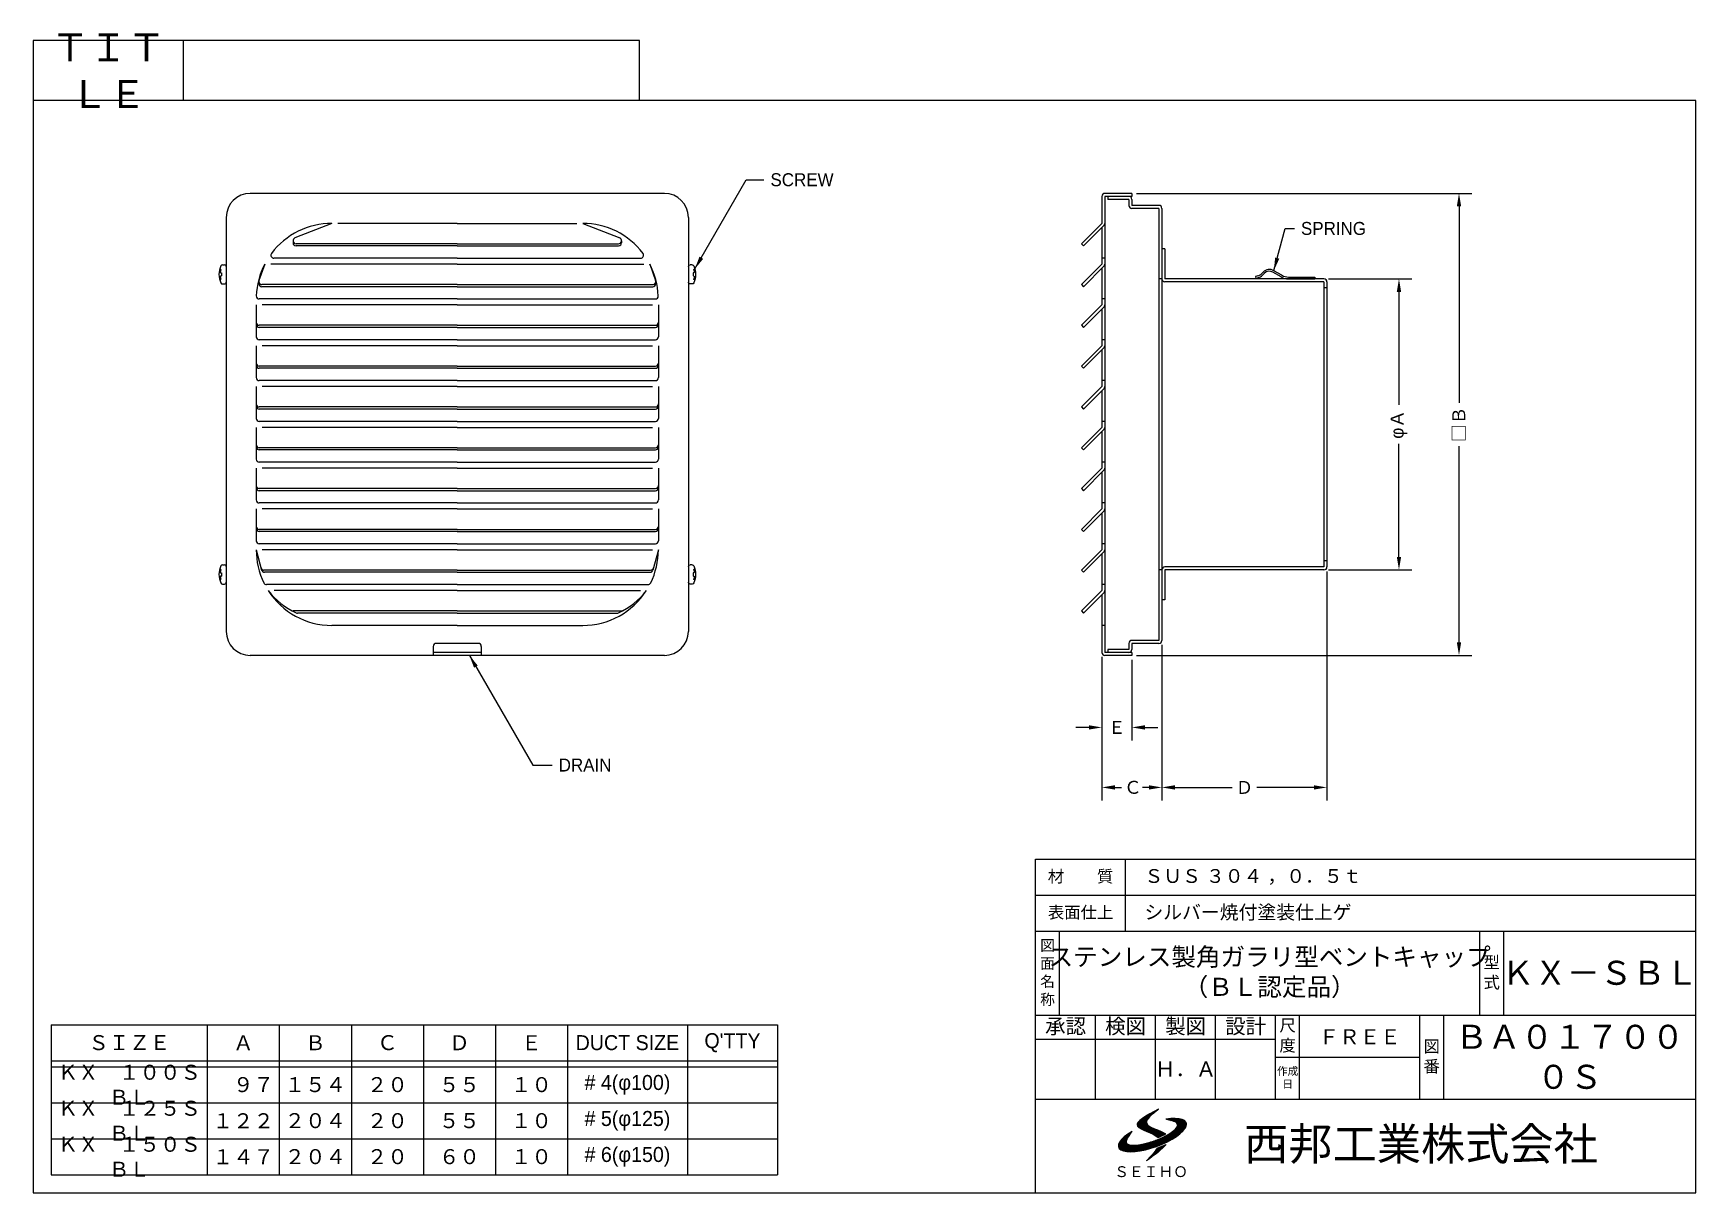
# Model space of a CAD drawing. Extents: x 6 to 283, y 8 to 201.
import ezdxf

# ---------------------------------------------------------------- set-up
doc = ezdxf.new("R2010")
doc.units = 0
doc.header["$LTSCALE"] = 23.333333
doc.header["$MEASUREMENT"] = 0
doc.layers.get('0').update_dxf_attribs({"linetype": 'CONTINUOUS'})
doc.layers.get('DEFPOINTS').update_dxf_attribs({"linetype": 'CONTINUOUS'})
for name, color, linetype in [('DIMENSION', 7, 'CONTINUOUS'), ('FRAME', 7, 'CONTINUOUS'), ('TABLE', 7, 'CONTINUOUS')]:
    doc.layers.add(name, color=color, linetype=linetype)
doc.dimstyles.new('STANDARD_WS', dxfattribs={"dimscale": 23.333333, "dimtxt": 0.18, "dimasz": 0.18, "dimexe": 0.18, "dimexo": 0.0625, "dimgap": 0.09, "dimtad": 0, "dimtih": 1, "dimtoh": 1, "dimdec": 4, "dimzin": 0, "dimtxsty": 'STANDARD', "dimcen": 0.09, "dimazin": 3, "dimtfac": 1, "dimtdec": 4, "dimtofl": 0, "dimtmove": 0, "dimatfit": 3, "dimtolj": 1, "dimtzin": 0})
pattern_1 = [(45, (0, -26.55834), (-0.08838835, 0.08838835), []), (135, (0, -26.55834), (-0.08838835, -0.08838835), [])]

# ---------------------------------------------------------------- blocks, each defined once
blk = doc.blocks.new('A$C7B224919')
for p, q in [((0.550439, 3.2), (0.864689, 3.2)), ((1.164689, 2.900001), (1.164694, 0.300001)), ((0.085971, 2.5), (0.147565, 2.5)), ((0.085974, 0.7), (0.147568, 0.7)), ((0.246329, 2.384324), (0.183052, 1.985677)), ((0.183054, 1.214323), (0.246332, 0.815677)), ((0.281816, 1.87), (0.364691, 1.87)), ((0.281817, 1.33), (0.364692, 1.33)), ((0.364691, 1.87), (0.364692, 1.33)), ((0.550445, 0), (0.864694, 0))]:
    blk.add_line(p, q)
for centre, radius, start, end in [((3.364691, 1.600006), 3.4, 155.206261, 204.793986), ((0.550439, 2.9), 0.3, 90, 155.206261), ((0.864689, 2.9), 0.3, 0.000116, 90), ((0.147565, 2.4), 0.1, 350.98079, 90), ((0.147568, 0.8), 0.1, 270, 9.019435), ((0.281816, 1.97), 0.1, 170.98079, 270), ((0.281817, 1.23), 0.1, 90, 189.019435), ((0.550445, 0.3), 0.3, 204.793986, 270), ((0.864694, 0.3), 0.3, 270, 0.000116)]:
    blk.add_arc(centre, radius, start, end)
blk = doc.blocks.new('A$C0978713F')
blk.add_blockref('A$C7B224919', (0.033894, 0))
blk = doc.blocks.new('A$C6DE4426D')
for p, q in [((0.395599, 0.485755), (0, 0.379756)), ((0, 0.379756), (0.077644, 0.089978)), ((0.473243, 0.195977), (0.077644, 0.089978)), ((1.26568, 1.128465), (0.933545, 0.796334)), ((1.47781, 0.916331), (1.145676, 0.584201)), ((4.263616, 0.334941), (2.926338, 1.107026)), ((4.413617, 0.594748), (3.076339, 1.366833)), ((5.513625, 0.3), (9.924053, 0.3)), ((5.513625, 0), (9.924051, 0)), ((9.924053, 0.30001), (9.924051, 0.00001))]:
    blk.add_line(p, q)
for centre, radius, start, end in [((0.085022, 1.644867), 1.2, 284.999711, 314.999667), ((0.085022, 1.644867), 1.5, 284.999711, 314.999667), ((2.326334, 0.067798), 1.5, 59.999778, 134.999667), ((2.326334, 0.067798), 1.2, 59.999778, 134.999667), ((5.513625, 2.5), 2.5, 239.999778, 270), ((5.513625, 2.5), 2.2, 239.999778, 270)]:
    blk.add_arc(centre, radius, start, end)
blk = doc.blocks.new('*D3')
at = {"color": 0, "linetype": 'BYBLOCK'}
for p, q in [((221.801413, 160.300003), (235.711413, 160.300003)), ((233.551413, 158.140003), (233.551413, 139.308412)), ((233.551413, 113.960003), (233.551413, 132.791594)), ((221.801413, 111.800003), (235.711413, 111.800003))]:
    blk.add_line(p, q, dxfattribs=at)
for points in [[(233.191413, 158.140003), (233.911413, 158.140003), (233.551413, 160.300003)], [(233.191413, 113.960003), (233.911413, 113.960003), (233.551413, 111.800003)]]:
    blk.add_solid(points, dxfattribs=at)
at = {"layer": 'DEFPOINTS', "color": 0, "linetype": 'BYBLOCK'}
for p in [(221.051413, 160.300003), (221.051413, 111.800003), (233.551413, 111.800003)]:
    blk.add_point(p, dxfattribs=at)
at = {"color": 0, "linetype": 'BYBLOCK', "insert": (233.551413, 136.050003), "char_height": 2.16, "attachment_point": 5, "rotation": 90}
blk.add_mtext('\\A1;\\fＭＳ Ｐゴシック|b0|i0|c128|p50;φＡ', dxfattribs=at)
blk = doc.blocks.new('*D4')
at = {"color": 0, "linetype": 'BYBLOCK'}
for p, q in [((189.801413, 174.550003), (245.711413, 174.550003)), ((243.551413, 172.390003), (243.551413, 139.664321)), ((243.551413, 99.710003), (243.551413, 132.435685)), ((189.801413, 97.550003), (245.711413, 97.550003))]:
    blk.add_line(p, q, dxfattribs=at)
for points in [[(243.191413, 172.390003), (243.911413, 172.390003), (243.551413, 174.550003)], [(243.191413, 99.710003), (243.911413, 99.710003), (243.551413, 97.550003)]]:
    blk.add_solid(points, dxfattribs=at)
at = {"layer": 'DEFPOINTS', "color": 0, "linetype": 'BYBLOCK'}
for p in [(189.051413, 174.550003), (189.051413, 97.550003), (243.551413, 97.550003)]:
    blk.add_point(p, dxfattribs=at)
at = {"color": 0, "linetype": 'BYBLOCK', "insert": (243.551413, 136.050003), "char_height": 2.16, "attachment_point": 5, "rotation": 90}
blk.add_mtext('\\A1;\\fＭＳ Ｐゴシック|b0|i0|c128|p50;□Ｂ', dxfattribs=at)
blk = doc.blocks.new('*D5')
at = {"color": 0, "linetype": 'BYBLOCK'}
for p, q in [((189.051413, 97.300003), (189.051413, 83.390003)), ((194.051413, 96.800003), (194.051413, 83.390003)), ((186.891413, 85.550003), (184.731413, 85.550003)), ((196.211413, 85.550003), (198.371413, 85.550003))]:
    blk.add_line(p, q, dxfattribs=at)
for points in [[(186.891413, 85.910003), (186.891413, 85.190003), (189.051413, 85.550003)], [(196.211413, 85.910003), (196.211413, 85.190003), (194.051413, 85.550003)]]:
    blk.add_solid(points, dxfattribs=at)
at = {"layer": 'DEFPOINTS', "color": 0, "linetype": 'BYBLOCK'}
for p in [(189.051413, 98.050003), (194.051413, 97.550003), (194.051413, 85.550003)]:
    blk.add_point(p, dxfattribs=at)
at = {"color": 0, "linetype": 'BYBLOCK', "insert": (191.551413, 85.550003), "char_height": 2.16, "attachment_point": 5}
blk.add_mtext('\\A1;\\fＭＳ Ｐゴシック|b0|i0|c128|p50;Ｅ', dxfattribs=at)
blk = doc.blocks.new('*D6')
at = {"color": 0, "linetype": 'BYBLOCK'}
for p, q in [((184.051413, 97.300003), (184.051413, 73.390003)), ((194.051413, 99.300003), (194.051413, 73.390003)), ((186.211413, 75.550003), (187.291413, 75.550003)), ((191.891413, 75.550003), (190.811413, 75.550003))]:
    blk.add_line(p, q, dxfattribs=at)
for points in [[(186.211413, 75.910003), (186.211413, 75.190003), (184.051413, 75.550003)], [(191.891413, 75.910003), (191.891413, 75.190003), (194.051413, 75.550003)]]:
    blk.add_solid(points, dxfattribs=at)
at = {"layer": 'DEFPOINTS', "color": 0, "linetype": 'BYBLOCK'}
for p in [(194.051413, 100.050003), (184.051413, 98.050003), (194.051413, 75.550003)]:
    blk.add_point(p, dxfattribs=at)
at = {"color": 0, "linetype": 'BYBLOCK', "insert": (189.211801, 75.550003), "char_height": 2.16, "attachment_point": 5}
blk.add_mtext('\\A1;\\fＭＳ Ｐゴシック|b0|i0|c128|p50;Ｃ', dxfattribs=at)
blk = doc.blocks.new('*D7')
at = {"color": 0, "linetype": 'BYBLOCK'}
for p, q in [((221.551413, 111.550003), (221.551413, 73.390003)), ((194.051413, 99.300003), (194.051413, 73.390003)), ((196.211413, 75.550003), (205.739595, 75.550003)), ((219.391413, 75.550003), (209.863231, 75.550003))]:
    blk.add_line(p, q, dxfattribs=at)
for points in [[(196.211413, 75.910003), (196.211413, 75.190003), (194.051413, 75.550003)], [(219.391413, 75.910003), (219.391413, 75.190003), (221.551413, 75.550003)]]:
    blk.add_solid(points, dxfattribs=at)
at = {"layer": 'DEFPOINTS', "color": 0, "linetype": 'BYBLOCK'}
for p in [(221.551413, 112.300003), (194.051413, 100.050003), (221.551413, 75.550003)]:
    blk.add_point(p, dxfattribs=at)
at = {"color": 0, "linetype": 'BYBLOCK', "insert": (207.801413, 75.550003), "char_height": 2.16, "attachment_point": 5}
blk.add_mtext('\\A1;\\fＭＳ Ｐゴシック|b0|i0|c128|p50;Ｄ', dxfattribs=at)

msp = doc.modelspace()

# ---------------------------------------------------------------- hatches: boundary and pattern name
at = {"layer": 'FRAME'}
h = msp.add_hatch(dxfattribs=at)
h.set_pattern_fill('ANSI37', color=256, style=0)
h.set_pattern_definition(pattern_1)
edge = h.paths.add_edge_path()
edge.add_ellipse((192.48, 17.61), major_axis=(-5.64, -2.05), ratio=0.333333, start_angle=330, end_angle=210)
edge.add_spline(control_points=[(194.71, 20.26), (195.48, 20.08), (198.13, 19.48), (193.03, 16.12), (186.96, 15.41), (188.6, 17.58), (189.07, 18.21)], knot_values=[0, 0, 0, 0, 1.941121, 6.684537, 11.427954, 13.369074, 13.369074, 13.369074, 13.369074], degree=3, periodic=0)
h = msp.add_hatch(dxfattribs=at)
h.set_pattern_fill('ANSI37', color=256, style=0)
h.set_pattern_definition(pattern_1)
edge = h.paths.add_edge_path()
edge.add_spline(control_points=[(193.48, 21.91), (191.49, 20.88), (187.79, 18.97), (192.65, 18.02), (193.4, 17.21)], knot_values=[0, 0, 0, 0, 4.482187, 8.349213, 8.349213, 8.349213, 8.349213], degree=3, periodic=0)
edge.add_spline(control_points=[(193.4, 17.21), (193.84, 17.4), (194.27, 17.6), (194.65, 17.81)], knot_values=[7.159044, 7.159044, 7.159044, 7.159044, 8.11628, 8.11628, 8.11628, 8.11628], degree=3, periodic=0)
edge.add_spline(control_points=[(194.65, 17.81), (193.73, 18.44), (190, 19.24), (192.39, 21.07), (193.48, 21.91)], knot_values=[0, 0, 0, 0, 3.58902, 6.63697, 6.63697, 6.63697, 6.63697], degree=3, periodic=0)
h = msp.add_hatch(dxfattribs=at)
h.set_pattern_fill('ANSI37', color=256, style=0)
h.set_pattern_definition(pattern_1)
edge = h.paths.add_edge_path()
edge.add_spline(control_points=[(193.28, 15.45), (192.87, 14.78), (192.18, 14.04), (191.48, 13.31)], knot_values=[10.597254, 10.597254, 10.597254, 10.597254, 12.807498, 12.807498, 12.807498, 12.807498], degree=3, periodic=0)
edge.add_spline(control_points=[(191.48, 13.31), (192.79, 14.26), (194.09, 15.22), (194.74, 16.06)], knot_values=[9.284469, 9.284469, 9.284469, 9.284469, 12.505394, 12.505394, 12.505394, 12.505394], degree=3, periodic=0)
edge.add_spline(control_points=[(194.74, 16.06), (194.27, 15.84), (193.78, 15.63), (193.28, 15.45)], knot_values=[7.855609, 7.855609, 7.855609, 7.855609, 8.117342, 8.117342, 8.117342, 8.117342], degree=3, periodic=0)

# ---------------------------------------------------------------- linework, layer by layer
for p, q in [((111.15, 174.55), (42.15, 174.55)), ((189.05, 174.55), (184.55, 174.55)), ((189.05, 174.55), (189.05, 174.05)), ((184.05, 174.05), (184.05, 169.55)), ((184.55, 174.05), (184.55, 98.05)), ((189.05, 174.05), (184.55, 174.05)), ((185.05, 174.05), (185.05, 173.55)), ((188.55, 173.55), (185.05, 173.55)), ((188.55, 173.55), (188.55, 172.55)), ((189.05, 173.55), (189.05, 172.55)), ((193.55, 172.55), (189.05, 172.55)), ((193.55, 172.05), (189.05, 172.05)), ((193.55, 172.05), (193.55, 160.3)), ((194.05, 172.05), (194.05, 160.3)), ((38.15, 170.55), (38.15, 101.55)), ((55.75, 169.55), (49.59, 167.12)), ((97.55, 169.55), (103.71, 167.12)), ((115.15, 170.55), (115.15, 101.55)), ((184.05, 169.55), (180.66, 166.16)), ((184.4, 169.2), (181.01, 165.8)), ((49.28, 166.66), (49.28, 166.3)), ((104.02, 166.66), (104.02, 166.3)), ((184.05, 168.84), (184.05, 162.75)), ((76.65, 163.75), (46.1, 163.75)), ((76.65, 166.16), (49.78, 166.16)), ((76.65, 165.8), (49.78, 165.8)), ((76.65, 166.16), (103.52, 166.16)), ((76.65, 165.8), (103.52, 165.8)), ((76.65, 163.75), (107.2, 163.75)), ((180.66, 166.16), (181.01, 165.8)), ((184.55, 163.75), (184.05, 163.75)), ((194.55, 165.3), (194.05, 165.3)), ((194.55, 165.3), (194.55, 160.3)), ((44.56, 162.75), (43.61, 160.02)), ((108.74, 162.75), (109.69, 160.02)), ((184.05, 162.75), (180.66, 159.36)), ((184.4, 162.4), (181.01, 159)), ((184.05, 162.04), (184.05, 155.95)), ((43.59, 159.86), (43.59, 159.5)), ((76.65, 159.36), (44.09, 159.36)), ((76.65, 159), (44.09, 159)), ((76.65, 159.36), (109.21, 159.36)), ((76.65, 159), (109.21, 159)), ((109.71, 159.86), (109.71, 159.5)), ((180.66, 159.36), (181.01, 159)), ((194.05, 160.3), (193.55, 160.3)), ((221.05, 160.3), (194.55, 160.3)), ((221.05, 159.8), (194.55, 159.8)), ((221.05, 159.8), (221.05, 112.3)), ((221.55, 158.8), (221.05, 158.8)), ((221.55, 159.8), (221.55, 112.3)), ((43.15, 155.95), (43.15, 150.65)), ((76.65, 156.95), (43.66, 156.95)), ((76.65, 156.95), (109.64, 156.95)), ((110.15, 155.95), (110.15, 150.65)), ((184.05, 155.95), (180.66, 152.56)), ((184.4, 155.6), (181.01, 152.2)), ((184.55, 156.95), (184.05, 156.95)), ((184.05, 155.24), (184.05, 149.15)), ((76.65, 152.56), (43.65, 152.56)), ((76.65, 152.56), (109.65, 152.56)), ((180.66, 152.56), (181.01, 152.2)), ((76.65, 152.2), (43.65, 152.2)), ((76.65, 150.15), (43.65, 150.15)), ((76.65, 152.2), (109.65, 152.2)), ((76.65, 150.15), (109.65, 150.15)), ((184.55, 150.15), (184.05, 150.15)), ((43.15, 149.15), (43.15, 143.85)), ((110.15, 149.15), (110.15, 143.85)), ((184.05, 149.15), (180.66, 145.76)), ((184.4, 148.8), (181.01, 145.4)), ((184.05, 148.44), (184.05, 142.35)), ((76.65, 145.76), (43.65, 145.76)), ((76.65, 145.4), (43.65, 145.4)), ((76.65, 145.76), (109.65, 145.76)), ((76.65, 145.4), (109.65, 145.4)), ((180.66, 145.76), (181.01, 145.4)), ((43.15, 142.35), (43.15, 137.05)), ((76.65, 143.35), (43.65, 143.35)), ((76.65, 143.35), (109.65, 143.35)), ((110.15, 142.35), (110.15, 137.05)), ((184.05, 142.35), (180.66, 138.96)), ((184.4, 142), (181.01, 138.6)), ((184.55, 143.35), (184.05, 143.35)), ((184.05, 141.64), (184.05, 135.55)), ((76.65, 138.96), (43.65, 138.96)), ((76.65, 138.6), (43.65, 138.6)), ((76.65, 138.96), (109.65, 138.96)), ((76.65, 138.6), (109.65, 138.6)), ((180.66, 138.96), (181.01, 138.6)), ((76.65, 136.55), (43.65, 136.55)), ((76.65, 136.55), (109.65, 136.55)), ((184.55, 136.55), (184.05, 136.55)), ((43.15, 135.55), (43.15, 130.25)), ((110.15, 135.55), (110.15, 130.25)), ((184.05, 135.55), (180.66, 132.16)), ((184.4, 135.2), (181.01, 131.8)), ((184.05, 134.84), (184.05, 128.75)), ((76.65, 132.16), (43.65, 132.16)), ((76.65, 131.8), (43.65, 131.8)), ((76.65, 132.16), (109.65, 132.16)), ((76.65, 131.8), (109.65, 131.8)), ((180.66, 132.16), (181.01, 131.8)), ((43.15, 128.75), (43.15, 123.45)), ((76.65, 129.75), (43.65, 129.75)), ((76.65, 129.75), (109.65, 129.75)), ((110.15, 128.75), (110.15, 123.45)), ((184.05, 128.75), (180.66, 125.36)), ((184.4, 128.4), (181.01, 125)), ((184.55, 129.75), (184.05, 129.75)), ((184.05, 128.04), (184.05, 121.95)), ((76.65, 125.36), (43.65, 125.36)), ((76.65, 125), (43.65, 125)), ((76.65, 125.36), (109.65, 125.36)), ((76.65, 125), (109.65, 125)), ((180.66, 125.36), (181.01, 125)), ((43.15, 121.95), (43.15, 116.65)), ((76.65, 122.95), (43.65, 122.95)), ((76.65, 122.95), (109.65, 122.95)), ((110.15, 121.95), (110.15, 116.65)), ((184.05, 121.95), (180.66, 118.56)), ((184.55, 122.95), (184.05, 122.95)), ((184.4, 121.6), (181.01, 118.2)), ((184.05, 121.24), (184.05, 115.15)), ((76.65, 118.56), (43.65, 118.56)), ((76.65, 118.2), (43.65, 118.2)), ((76.65, 118.56), (109.65, 118.56)), ((76.65, 118.2), (109.65, 118.2)), ((180.66, 118.56), (181.01, 118.2)), ((43.15, 115.15), (43.15, 115.15)), ((43.15, 115.15), (44.05, 111.77)), ((76.65, 116.15), (43.65, 116.15)), ((76.65, 116.15), (109.65, 116.15)), ((110.15, 115.15), (109.25, 111.77)), ((110.15, 115.15), (110.15, 115.15)), ((184.05, 115.15), (180.66, 111.76)), ((184.4, 114.8), (181.01, 111.4)), ((184.55, 116.15), (184.05, 116.15)), ((184.05, 114.44), (184.05, 108.35)), ((76.65, 111.76), (44.44, 111.76)), ((76.65, 111.4), (44.53, 111.4)), ((76.65, 111.76), (108.86, 111.76)), ((76.65, 111.4), (108.77, 111.4)), ((180.66, 111.76), (181.01, 111.4)), ((194.05, 111.8), (193.55, 111.8)), ((193.55, 111.8), (193.55, 100.05)), ((194.05, 111.8), (194.05, 100.05)), ((221.05, 112.3), (194.55, 112.3)), ((221.05, 111.8), (194.55, 111.8)), ((194.55, 111.8), (194.55, 106.8)), ((221.55, 113.3), (221.05, 113.3)), ((76.65, 109.35), (44.87, 109.35)), ((76.65, 109.35), (108.43, 109.35)), ((184.05, 108.35), (180.66, 104.96)), ((184.55, 109.35), (184.05, 109.35)), ((184.4, 108), (181.01, 104.6)), ((184.05, 107.64), (184.05, 98.05)), ((194.55, 106.8), (194.05, 106.8)), ((76.65, 104.96), (49.29, 104.96)), ((76.65, 104.6), (50.01, 104.6)), ((76.65, 102.55), (55.75, 102.55)), ((76.65, 104.96), (104.01, 104.96)), ((76.65, 104.6), (103.29, 104.6)), ((76.65, 102.55), (97.55, 102.55)), ((180.66, 104.96), (181.01, 104.6)), ((184.55, 102.55), (184.05, 102.55)), ((193.55, 100.05), (189.05, 100.05)), ((111.15, 97.55), (42.15, 97.55)), ((72.65, 99.05), (72.65, 97.55)), ((80.65, 98.05), (72.65, 98.05)), ((80.15, 99.55), (73.15, 99.55)), ((80.65, 99.05), (80.65, 97.55)), ((189.05, 98.05), (184.55, 98.05)), ((189.05, 97.55), (184.55, 97.55)), ((188.55, 98.55), (185.05, 98.55)), ((185.05, 98.55), (185.05, 98.05)), ((188.55, 99.55), (188.55, 98.55)), ((193.55, 99.55), (189.05, 99.55)), ((189.05, 99.55), (189.05, 98.55)), ((189.05, 98.05), (189.05, 97.55))]:
    msp.add_line(p, q)
at = {"color": 4}
for p, q in [((76.65, 169.55), (56.75, 169.55)), ((76.65, 169.55), (96.55, 169.55)), ((76.65, 162.75), (45.56, 162.75)), ((76.65, 162.75), (107.74, 162.75)), ((76.65, 155.95), (44.15, 155.95)), ((76.65, 155.95), (109.15, 155.95)), ((76.65, 149.15), (44.15, 149.15)), ((76.65, 149.15), (109.15, 149.15)), ((76.65, 142.35), (44.15, 142.35)), ((76.65, 142.35), (109.15, 142.35)), ((76.65, 135.55), (44.15, 135.55)), ((76.65, 135.55), (109.15, 135.55)), ((76.65, 128.75), (44.15, 128.75)), ((76.65, 128.75), (109.15, 128.75)), ((76.65, 121.95), (44.15, 121.95)), ((76.65, 121.95), (109.15, 121.95)), ((76.65, 115.15), (44.15, 115.15)), ((76.65, 115.15), (109.15, 115.15)), ((76.65, 108.35), (46.14, 108.35)), ((76.65, 108.35), (107.16, 108.35))]:
    msp.add_line(p, q, dxfattribs=at)
at = {"color": 3}
for p, q in [((193.55, 160.3), (193.55, 111.8)), ((194.05, 160.3), (194.05, 111.8))]:
    msp.add_line(p, q, dxfattribs=at)
for centre, radius, start, end in [((42.15, 170.55), 4, 90, 180), ((111.15, 170.55), 4, 0, 90), ((184.55, 174.05), 0.5, 90, 180), ((188.55, 173.55), 0.5, 0, 90), ((189.05, 172.55), 0.5, 180, 270), ((193.55, 172.05), 0.5, 360, 90), ((55.75, 156.95), 12.6, 90, 142.893), ((97.55, 156.95), 12.6, 37.107, 90), ((184.05, 169.55), 0.5, 315, 0), ((49.78, 166.66), 0.5, 111.5305, 270), ((49.78, 166.3), 0.5, 180, 270), ((103.52, 166.66), 0.5, 270, 68.4695), ((103.52, 166.3), 0.5, 270, 0), ((46.1, 164.25), 0.5, 142.893, 270), ((107.2, 164.25), 0.5, 270, 37.107), ((55.75, 156.95), 12.6, 152.5924, 177.6317), ((97.55, 156.95), 12.6, 2.3683, 27.4076), ((184.05, 162.75), 0.5, 315, 0), ((44.09, 159.86), 0.5, 160.7923, 270), ((44.09, 159.5), 0.5, 180, 270), ((109.21, 159.86), 0.5, 270, 19.2077), ((109.21, 159.5), 0.5, 270, 0), ((194.55, 160.3), 0.5, 180, 270), ((221.05, 159.8), 0.5, 0, 90), ((43.66, 157.45), 0.5, 177.6317, 270), ((109.64, 157.45), 0.5, 270, 2.3683), ((184.05, 155.95), 0.5, 315, 360), ((43.65, 153.06), 0.5, 180, 270), ((43.65, 152.7), 0.5, 180, 270), ((109.65, 153.06), 0.5, 270, 0), ((109.65, 152.7), 0.5, 270, 0), ((43.65, 150.65), 0.5, 180, 270), ((109.65, 150.65), 0.5, 270, 0), ((184.05, 149.15), 0.5, 315, 360), ((43.65, 146.26), 0.5, 180, 270), ((43.65, 145.9), 0.5, 180, 270), ((109.65, 146.26), 0.5, 270, 360), ((109.65, 145.9), 0.5, 270, 360), ((43.65, 143.85), 0.5, 180, 270), ((109.65, 143.85), 0.5, 270, 360), ((184.05, 142.35), 0.5, 315, 360), ((43.65, 139.46), 0.5, 180, 270), ((43.65, 139.1), 0.5, 180, 270), ((109.65, 139.46), 0.5, 270, 360), ((109.65, 139.1), 0.5, 270, 360), ((43.65, 137.05), 0.5, 180, 270), ((109.65, 137.05), 0.5, 270, 360), ((184.05, 135.55), 0.5, 315, 360), ((43.65, 132.66), 0.5, 180, 270), ((43.65, 132.3), 0.5, 180, 270), ((43.65, 130.25), 0.5, 180, 270), ((109.65, 132.66), 0.5, 270, 360), ((109.65, 132.3), 0.5, 270, 360), ((109.65, 130.25), 0.5, 270, 360), ((184.05, 128.75), 0.5, 315, 360), ((43.65, 125.86), 0.5, 180, 270), ((43.65, 125.5), 0.5, 180, 270), ((109.65, 125.86), 0.5, 270, 360), ((109.65, 125.5), 0.5, 270, 360), ((43.65, 123.45), 0.5, 180, 270), ((109.65, 123.45), 0.5, 270, 360), ((184.05, 121.95), 0.5, 315, 360), ((43.65, 119.06), 0.5, 180, 270), ((43.65, 118.7), 0.5, 180, 270), ((43.65, 116.65), 0.5, 180, 270), ((109.65, 119.06), 0.5, 270, 360), ((109.65, 118.7), 0.5, 270, 360), ((109.65, 116.65), 0.5, 270, 360), ((55.75, 115.15), 12.6, 180, 205.9774), ((97.55, 115.15), 12.6, 334.0226, 360), ((184.05, 115.15), 0.5, 315, 360), ((44.44, 112.26), 0.5, 194.9392, 270), ((44.53, 111.9), 0.5, 194.9392, 270), ((108.77, 111.9), 0.5, 270, 345.0608), ((108.86, 112.26), 0.5, 270, 345.0608), ((194.55, 111.8), 0.5, 90, 180), ((221.05, 112.3), 0.5, 270, 0), ((44.87, 109.85), 0.5, 205.9774, 270), ((55.75, 115.15), 12.6, 212.662, 270), ((54.77, 115.68), 12.1, 217.2814, 245.7566), ((97.55, 115.15), 12.6, 270, 327.338), ((98.53, 115.68), 12.1, 294.2434, 322.7186), ((108.43, 109.85), 0.5, 270, 334.0226), ((184.05, 108.35), 0.5, 315, 360), ((49.29, 105.46), 0.5, 241.8033, 270), ((50.01, 105.1), 0.5, 245.7566, 270), ((103.29, 105.1), 0.5, 270, 294.2434), ((104.01, 105.46), 0.5, 270, 298.1967), ((42.15, 101.55), 4, 180, 270), ((111.15, 101.55), 4, 270, 0), ((189.05, 99.55), 0.5, 90, 180), ((193.55, 100.05), 0.5, 270, 0), ((73.15, 99.05), 0.5, 90, 180), ((80.15, 99.05), 0.5, 0, 90), ((184.55, 98.05), 0.5, 180, 270), ((188.55, 98.55), 0.5, 270, 0)]:
    msp.add_arc(centre, radius, start, end)
at = {"layer": 'FRAME'}
for p, q in [((107, 200), (6, 200)), ((6, 200), (6, 8)), ((31, 200), (31, 190)), ((107, 190), (107, 200)), ((283, 190), (6, 190)), ((283, 8), (283, 190)), ((173, 8), (173, 63.62)), ((173, 63.62), (283, 63.62)), ((188, 51.62), (188, 63.62)), ((173, 57.62), (283, 57.62)), ((173, 51.62), (283, 51.62)), ((177, 37.62), (177, 51.62)), ((247, 37.62), (247, 51.62)), ((251, 37.62), (251, 51.62)), ((173, 37.62), (283, 37.62)), ((183, 23.62), (183, 37.62)), ((193, 23.62), (193, 37.62)), ((203, 23.62), (203, 37.62)), ((213, 23.62), (213, 37.62)), ((217, 23.62), (217, 37.62)), ((237, 23.62), (237, 37.62)), ((241, 23.62), (241, 37.62)), ((173, 33.62), (213, 33.62)), ((213, 30.62), (237, 30.62)), ((173, 23.62), (283, 23.62)), ((6, 8), (283, 8))]:
    msp.add_line(p, q, dxfattribs=at)
msp.add_ellipse((192.48, 17.61), major_axis=(-5.64, -2.05), ratio=0.333333, start_param=5.235988, end_param=10.471976, dxfattribs=at)
at = {"layer": 'FRAME', "extrusion": (0, 0, -1)}
for points, knots in [([(189.07, 18.21), (188.6, 17.58), (186.96, 15.41), (193.03, 16.12), (198.13, 19.48), (195.48, 20.08), (194.71, 20.26)], [0, 0, 0, 0, 1.941121, 6.684537, 11.427954, 13.369074, 13.369074, 13.369074, 13.369074]), ([(193.48, 21.91), (192.39, 21.07), (190, 19.24), (193.73, 18.44), (194.65, 17.81)], [0, 0, 0, 0, 3.04795, 6.63697, 6.63697, 6.63697, 6.63697])]:
    msp.add_open_spline(points, degree=3, knots=knots, dxfattribs=at)
at = {"layer": 'FRAME'}
msp.add_open_spline([(193.48, 21.91), (191.49, 20.88), (187.79, 18.97), (192.65, 18.02), (193.4, 17.21)], degree=3, knots=[0, 0, 0, 0, 4.482187, 8.349213, 8.349213, 8.349213, 8.349213], dxfattribs=at)
for points in [[(193.4, 17.21), (193.84, 17.4), (194.27, 17.6), (194.65, 17.81)], [(194.74, 16.06), (194.09, 15.22), (192.79, 14.26), (191.48, 13.31)], [(193.28, 15.45), (192.87, 14.78), (192.18, 14.04), (191.48, 13.31)], [(193.28, 15.45), (193.78, 15.63), (194.27, 15.84), (194.74, 16.06)]]:
    msp.add_open_spline(points, degree=3, dxfattribs=at)
at = {"layer": 'TABLE'}
for p, q in [((9, 36), (9, 11)), ((9, 36), (130, 36)), ((35, 36), (35, 11)), ((47, 36), (47, 11)), ((59, 36), (59, 11)), ((71, 36), (71, 11)), ((83, 36), (83, 11)), ((95, 36), (95, 11)), ((115, 36), (115, 11)), ((130, 36), (130, 11)), ((9, 30), (130, 30)), ((9, 29), (130, 29)), ((9, 23), (130, 23)), ((9, 17), (130, 17)), ((9, 11), (130, 11))]:
    msp.add_line(p, q, dxfattribs=at)

# ---------------------------------------------------------------- block references
for name, p in [('A$C0978713F', (36.95, 159.45)), ('A$C6DE4426D', (209.63, 160.3)), ('A$C0978713F', (36.95, 109.45))]:
    msp.add_blockref(name, p)
at = {"xscale": -1}
for p in [(116.35, 159.45), (116.35, 109.45)]:
    msp.add_blockref('A$C0978713F', p, dxfattribs=at)

# ---------------------------------------------------------------- texts
at = {"layer": 'DIMENSION', "char_height": 2.16, "attachment_point": 4}
for s, insert in [('\\A1;\\fＭＳ Ｐゴシック|b0|i0|c128|p50;SCREW', (128.83, 176.81)), ('\\A1;\\fＭＳ Ｐゴシック|b0|i0|c128|p50;SPRING', (217.22, 168.69)), ('\\A1;\\fＭＳ Ｐゴシック|b0|i0|c128|p50;DRAIN', (93.55, 79.28))]:
    msp.add_mtext(s, dxfattribs=dict(at, insert=insert))
at = {"layer": 'FRAME'}
for s, insert, char_height, width, attachment_point in [('\\fＭＳ Ｐゴシック|b0|i0|c128|p2;ＴＩＴＬＥ', (18.5, 195), 4.6667, 25, 5), ('\\fＭＳ Ｐゴシック|b0|i0|c128|p2;材\u3000\u3000質', (180.5, 60.62), 2, 15, 5), ('\\fＭＳ Ｐゴシック|b0|i0|c128|p50;\u3000ＳＵＳ ３０４ ，０．５ｔ', (188, 60.62), 2.3, 95, 4), ('\\fＭＳ Ｐゴシック|b0|i0|c128|p2;表面仕上', (180.5, 54.62), 2, 15, 5), ('\\fＭＳ Ｐゴシック|b0|i0|c128|p50;\u3000シルバー焼付塗装仕上ゲ', (188, 54.62), 2.3, 95, 4), ('\\fＭＳ Ｐゴシック|b0|i0|c128|p2;図面名称', (175, 44.62), 1.8, 4, 5), ('\\fＭＳ Ｐゴシック|b0|i0|c128|p50;ステンレス製角ガラリ型ベントキャップ\\P（ＢＬ認定品）', (212, 44.62), 3, 70, 5), ('\\fＭＳ Ｐゴシック|b0|i0|c128|p2;型式', (249, 44.62), 2, 4, 5), ('\\fＭＳ Ｐゴシック|b0|i0|c128|p50;ＫＸ－ＳＢＬ', (267, 44.62), 4, 32, 5), ('\\fＭＳ Ｐゴシック|b0|i0|c128|p2;承認', (178, 35.62), 2.5, 10, 5), ('\\fＭＳ Ｐゴシック|b0|i0|c128|p2;検図', (188, 35.62), 2.5, 10, 5), ('\\fＭＳ Ｐゴシック|b0|i0|c128|p2;製図', (198, 35.62), 2.5, 10, 5), ('\\fＭＳ Ｐゴシック|b0|i0|c128|p2;設計', (208, 35.62), 2.5, 10, 5), ('\\fＭＳ Ｐゴシック|b0|i0|c128|p2;尺度', (215, 34.12), 2, 4, 5), ('\\fＭＳ Ｐゴシック|b0|i0|c128|p2;ＢＡ０１７０００Ｓ', (262, 30.62), 4, 42, 5), ('\\fＭＳ Ｐゴシック|b0|i0|c128|p2;ＦＲＥＥ', (227, 34), 2.5, 20, 5), ('\\fＭＳ Ｐゴシック|b0|i0|c128|p2;図番', (239, 30.62), 2, 4, 5), ('\\fＭＳ Ｐゴシック|b0|i0|c128|p50;Ｈ．Ａ', (198, 28.62), 2.5, 10, 5), ('\\fＭＳ Ｐゴシック|b0|i0|c128|p2;作成日', (215, 27.12), 1.3, 4, 5), ('\\fＤＦＰ特太ゴシック体|b0|i0|c128|p50;西邦工業株式会社', (237.22, 15.82), 5.4, 72, 5), ('\\fＤＦＰ特太ゴシック体|b0|i0|c128|p50;ＳＥＩＨＯ', (192.25, 11.5), 1.8, 16.2, 5)]:
    msp.add_mtext(s, dxfattribs=dict(at, insert=insert, char_height=char_height, width=width, attachment_point=attachment_point))
at = {"layer": 'TABLE', "char_height": 2.5, "attachment_point": 5}
for s, insert, width in [('\\fＭＳ Ｐゴシック|b0|i0|c128|p50;ＳＩＺＥ', (22, 33), 26), ('\\fＭＳ Ｐゴシック|b0|i0|c128|p50;Ａ', (41, 33), 12), ('\\fＭＳ Ｐゴシック|b0|i0|c128|p50;Ｂ', (53, 33), 12), ('\\fＭＳ Ｐゴシック|b0|i0|c128|p50;Ｃ', (65, 33), 12), ('\\fＭＳ Ｐゴシック|b0|i0|c128|p50;Ｄ', (77, 33), 12), ('\\fＭＳ Ｐゴシック|b0|i0|c128|p50;Ｅ', (89, 33), 12), ('\\fＭＳ Ｐゴシック|b0|i0|c128|p50;DUCT SIZE', (105, 33), 20), ("\\fＭＳ Ｐゴシック|b0|i0|c128|p50;Q'TTY", (122.5, 33), 15), ('\\fＭＳ Ｐゴシック|b0|i0|c128|p50;ＫＸ\u3000１００ＳＢＬ', (22, 26), 26), ('\\fＭＳ Ｐゴシック|b0|i0|c128|p50;# 4(φ100)', (105, 26), 20), ('\\fＭＳ Ｐゴシック|b0|i0|c128|p50;\u3000９７', (41, 26), 12), ('\\fＭＳ Ｐゴシック|b0|i0|c128|p50;１５４', (53, 26), 12), ('\\fＭＳ Ｐゴシック|b0|i0|c128|p50;２０', (65, 26), 12), ('\\fＭＳ Ｐゴシック|b0|i0|c128|p50;５５', (77, 26), 12), ('\\fＭＳ Ｐゴシック|b0|i0|c128|p50;１０', (89, 26), 12), ('\\fＭＳ Ｐゴシック|b0|i0|c128|p50;ＫＸ\u3000１２５ＳＢＬ', (22, 20), 26), ('\\fＭＳ Ｐゴシック|b0|i0|c128|p50;１２２', (41, 20), 12), ('\\fＭＳ Ｐゴシック|b0|i0|c128|p50;２０４', (53, 20), 12), ('\\fＭＳ Ｐゴシック|b0|i0|c128|p50;２０', (65, 20), 12), ('\\fＭＳ Ｐゴシック|b0|i0|c128|p50;５５', (77, 20), 12), ('\\fＭＳ Ｐゴシック|b0|i0|c128|p50;１０', (89, 20), 12), ('\\fＭＳ Ｐゴシック|b0|i0|c128|p50;# 5(φ125)', (105, 20), 20), ('\\fＭＳ Ｐゴシック|b0|i0|c128|p50;ＫＸ\u3000１５０ＳＢＬ', (22, 14), 26), ('\\fＭＳ Ｐゴシック|b0|i0|c128|p50;１４７', (41, 14), 12), ('\\fＭＳ Ｐゴシック|b0|i0|c128|p50;２０４', (53, 14), 12), ('\\fＭＳ Ｐゴシック|b0|i0|c128|p50;２０', (65, 14), 12), ('\\fＭＳ Ｐゴシック|b0|i0|c128|p50;６０', (77, 14), 12), ('\\fＭＳ Ｐゴシック|b0|i0|c128|p50;１０', (89, 14), 12), ('\\fＭＳ Ｐゴシック|b0|i0|c128|p50;# 6(φ150)', (105, 14), 20)]:
    msp.add_mtext(s, dxfattribs=dict(at, insert=insert, width=width))

# ---------------------------------------------------------------- dimensions: what is measured, and where the dimension line sits
at = {"layer": 'DIMENSION'}
for base, p1, p2, text, picture, middle in [((243.55, 97.55), (189.05, 174.55), (189.05, 97.55), '\\fＭＳ Ｐゴシック|b0|i0|c128|p50;□Ｂ', '*D4', (243.55, 136.05)), ((233.55, 111.8), (221.05, 160.3), (221.05, 111.8), '\\fＭＳ Ｐゴシック|b0|i0|c128|p50;φＡ', '*D3', (233.55, 136.05))]:
    dim = msp.add_linear_dim(base=base, p1=p1, p2=p2, angle=90, text=text, dimstyle='STANDARD_WS', override={"dimscale": 12, "dimtih": 0, "dimtoh": 0, "dimdec": 0}, dxfattribs=at)
    dim.commit()
    dim.dimension.update_dxf_attribs({"geometry": picture, "text_midpoint": middle})
dim = msp.add_linear_dim(base=(221.55, 75.55), p1=(194.05, 100.05), p2=(221.55, 112.3), text='\\fＭＳ Ｐゴシック|b0|i0|c128|p50;Ｄ', dimstyle='STANDARD_WS', override={"dimscale": 12, "dimtih": 0, "dimtoh": 0, "dimdec": 0}, dxfattribs=at)
dim.commit()
dim.dimension.update_dxf_attribs({"geometry": '*D7', "text_midpoint": (207.8, 75.55)})
dim = msp.add_linear_dim(base=(194.05, 75.55), p1=(184.05, 98.05), p2=(194.05, 100.05), text='\\fＭＳ Ｐゴシック|b0|i0|c128|p50;Ｃ', dimstyle='STANDARD_WS', override={"dimscale": 12, "dimtih": 0, "dimtoh": 0, "dimdec": 0}, dxfattribs=at)
dim.commit()
dim.dimension.update_dxf_attribs({"geometry": '*D6', "text_midpoint": (189.21, 75.55), "dimtype": 160})
dim = msp.add_linear_dim(base=(189.05, 85.55), p1=(184.05, 98.05), p2=(189.05, 97.55), text='\\fＭＳ Ｐゴシック|b0|i0|c128|p50;Ｅ', dimstyle='STANDARD_WS', override={"dimscale": 12, "dimtih": 0, "dimtoh": 0, "dimdec": 0}, dxfattribs=at)
dim.commit()
dim.dimension.update_dxf_attribs({"geometry": '*D5', "text_midpoint": (186.55, 85.55), "insert": (-5, 0)})

# ---------------------------------------------------------------- leaders
at = {"layer": 'DIMENSION', "annotation_type": 0, "has_hookline": 1, "hookline_direction": 1}
for points, override, text_width in [([(116.23, 161.95), (124.81, 176.81), (127.75, 176.81)], {"dimscale": 12, "dimdec": 0}, 9.84), ([(212.7, 161.67), (214.59, 168.69), (216.14, 168.69)], {"dimscale": 12, "dimtih": 0, "dimtoh": 0, "dimdec": 0}, 10.35), ([(78.67, 97.55), (89.22, 79.28), (92.47, 79.28)], {"dimscale": 12, "dimdec": 0}, 8.35)]:
    msp.add_leader(points, dimstyle='STANDARD_WS', override=override, dxfattribs=dict(at, text_width=text_width))

doc.saveas('drawing.dxf')
